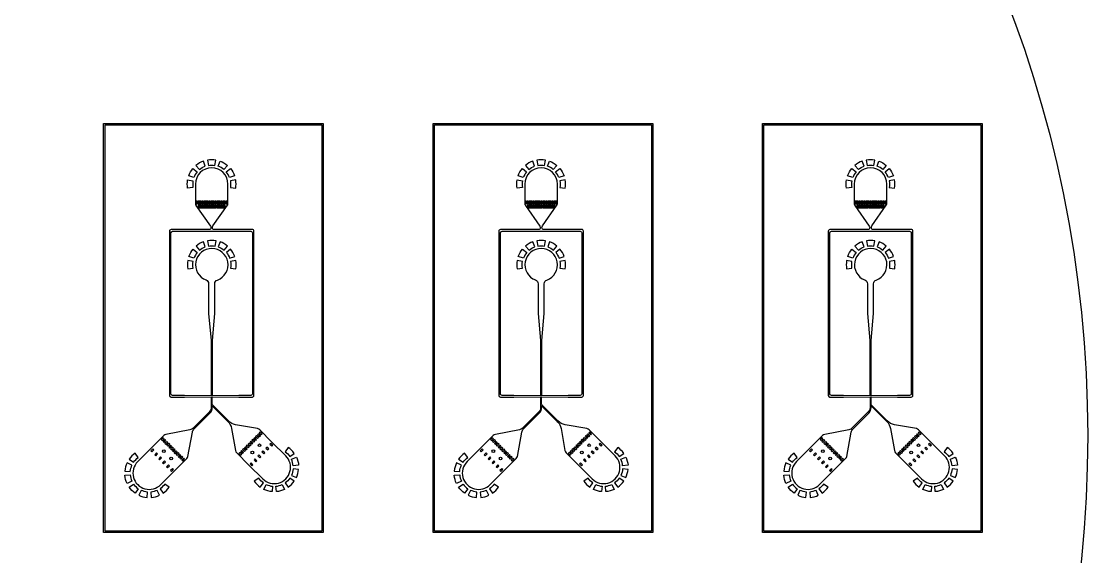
# Model space of a CAD drawing. Header units: millimetres. Extents: x -10 to 78.9, y -27.5 to 61.4.
# Drawn here: x 39.61 to 78.94, y 12.44 to 32.2 of the extents above; entities that cross this region are included whole.
import ezdxf

# ---------------------------------------------------------------- set-up
doc = ezdxf.new("R2010")
doc.units = ezdxf.units.MM
doc.header["$MEASUREMENT"] = 0

msp = doc.modelspace()

# ---------------------------------------------------------------- linework, layer by layer
for p, q in [((46.748, 24.515), (46.718, 24.515)), ((58.898, 24.515), (58.868, 24.515)), ((71.048, 24.515), (71.018, 24.515)), ((45.127, 18.331), (45.128, 18.331)), ((47.628, 18.391), (47.628, 18.391)), ((57.277, 18.331), (57.278, 18.331)), ((59.778, 18.391), (59.778, 18.391)), ((69.427, 18.331), (69.428, 18.331)), ((71.928, 18.391), (71.928, 18.391)), ((48.423, 16.905), (48.352, 16.976)), ((60.573, 16.905), (60.502, 16.976)), ((72.723, 16.905), (72.652, 16.976)), ((45.009, 16.517), (45.079, 16.587)), ((48.079, 16.561), (48.008, 16.632)), ((57.159, 16.517), (57.229, 16.587)), ((60.229, 16.561), (60.158, 16.632)), ((69.309, 16.517), (69.379, 16.587)), ((72.379, 16.561), (72.308, 16.632)), ((44.562, 16.163), (44.633, 16.234)), ((45.146, 16.379), (45.217, 16.45)), ((45.215, 16.31), (45.286, 16.381)), ((45.353, 16.173), (45.423, 16.243)), ((56.712, 16.163), (56.783, 16.234)), ((57.296, 16.379), (57.367, 16.45)), ((57.365, 16.31), (57.436, 16.381)), ((57.503, 16.173), (57.573, 16.243)), ((68.862, 16.163), (68.933, 16.234)), ((69.446, 16.379), (69.517, 16.45)), ((69.515, 16.31), (69.586, 16.381)), ((69.653, 16.173), (69.723, 16.243)), ((44.708, 16.017), (44.779, 16.088)), ((48.149, 15.831), (48.079, 15.902)), ((56.858, 16.017), (56.929, 16.088)), ((60.299, 15.831), (60.229, 15.902)), ((69.008, 16.017), (69.079, 16.088)), ((72.449, 15.831), (72.379, 15.902)), ((45.145, 15.58), (45.216, 15.651)), ((57.295, 15.58), (57.366, 15.651)), ((69.445, 15.58), (69.516, 15.651))]:
    msp.add_line(p, q)
for points in [[(50.743, 13.328), (42.643, 13.328), (42.643, 28.428), (50.743, 28.428)], [(50.693, 13.378), (42.693, 13.378), (42.693, 28.378), (50.693, 28.378)], [(62.893, 13.328), (54.793, 13.328), (54.793, 28.428), (62.893, 28.428)], [(62.843, 13.378), (54.843, 13.378), (54.843, 28.378), (62.843, 28.378)], [(75.043, 13.328), (66.943, 13.328), (66.943, 28.428), (75.043, 28.428)], [(74.993, 13.378), (66.993, 13.378), (66.993, 28.378), (74.993, 28.378)], [(46.043, 25.561), (46.043, 25.461), (46.093, 25.461), (46.093, 25.561)], [(46.163, 25.561), (46.113, 25.561), (46.113, 25.461), (46.163, 25.461)], [(46.178, 25.411), (46.128, 25.411), (46.128, 25.311), (46.178, 25.311)], [(46.233, 25.561), (46.183, 25.561), (46.183, 25.461), (46.233, 25.461)], [(46.191, 25.411), (46.191, 25.311), (46.241, 25.311), (46.241, 25.411)], [(46.303, 25.561), (46.253, 25.561), (46.253, 25.461), (46.303, 25.461)], [(46.254, 25.411), (46.254, 25.311), (46.304, 25.311), (46.304, 25.411)], [(46.318, 25.411), (46.318, 25.311), (46.368, 25.311), (46.368, 25.411)], [(46.323, 25.561), (46.323, 25.461), (46.373, 25.461), (46.373, 25.561)], [(46.431, 25.411), (46.381, 25.411), (46.381, 25.311), (46.431, 25.311)], [(46.443, 25.461), (46.443, 25.561), (46.393, 25.561), (46.393, 25.461)], [(46.494, 25.411), (46.444, 25.411), (46.444, 25.311), (46.494, 25.311)], [(46.513, 25.461), (46.513, 25.561), (46.463, 25.561), (46.463, 25.461)], [(46.558, 25.411), (46.508, 25.411), (46.508, 25.311), (46.558, 25.311)], [(46.583, 25.461), (46.583, 25.561), (46.533, 25.561), (46.533, 25.461)], [(46.621, 25.411), (46.571, 25.411), (46.571, 25.311), (46.621, 25.311)], [(46.653, 25.461), (46.653, 25.561), (46.603, 25.561), (46.603, 25.461)], [(46.634, 25.311), (46.684, 25.311), (46.684, 25.411), (46.634, 25.411)], [(46.673, 25.561), (46.673, 25.461), (46.723, 25.461), (46.723, 25.561)], [(46.698, 25.411), (46.698, 25.311), (46.748, 25.311), (46.748, 25.411)], [(46.793, 25.561), (46.743, 25.561), (46.743, 25.461), (46.793, 25.461)], [(46.761, 25.411), (46.761, 25.311), (46.811, 25.311), (46.811, 25.411)], [(46.813, 25.461), (46.863, 25.461), (46.863, 25.561), (46.813, 25.561)], [(46.824, 25.411), (46.824, 25.311), (46.874, 25.311), (46.874, 25.411)], [(46.933, 25.561), (46.883, 25.561), (46.883, 25.461), (46.933, 25.461)], [(46.888, 25.411), (46.888, 25.311), (46.938, 25.311), (46.938, 25.411)], [(46.951, 25.411), (46.951, 25.311), (47.001, 25.311), (47.001, 25.411)], [(47.003, 25.561), (46.953, 25.561), (46.953, 25.461), (47.003, 25.461)], [(47.064, 25.311), (47.064, 25.411), (47.014, 25.411), (47.014, 25.311)], [(47.073, 25.561), (47.023, 25.561), (47.023, 25.461), (47.073, 25.461)], [(47.078, 25.311), (47.128, 25.311), (47.128, 25.411), (47.078, 25.411)], [(47.093, 25.461), (47.143, 25.461), (47.143, 25.561), (47.093, 25.561)], [(47.163, 25.561), (47.163, 25.461), (47.213, 25.461), (47.213, 25.561)], [(58.193, 25.561), (58.193, 25.461), (58.243, 25.461), (58.243, 25.561)], [(58.313, 25.561), (58.263, 25.561), (58.263, 25.461), (58.313, 25.461)], [(58.328, 25.411), (58.278, 25.411), (58.278, 25.311), (58.328, 25.311)], [(58.383, 25.561), (58.333, 25.561), (58.333, 25.461), (58.383, 25.461)], [(58.341, 25.411), (58.341, 25.311), (58.391, 25.311), (58.391, 25.411)], [(58.453, 25.561), (58.403, 25.561), (58.403, 25.461), (58.453, 25.461)], [(58.404, 25.411), (58.404, 25.311), (58.454, 25.311), (58.454, 25.411)], [(58.468, 25.411), (58.468, 25.311), (58.518, 25.311), (58.518, 25.411)], [(58.473, 25.561), (58.473, 25.461), (58.523, 25.461), (58.523, 25.561)], [(58.581, 25.411), (58.531, 25.411), (58.531, 25.311), (58.581, 25.311)], [(58.593, 25.461), (58.593, 25.561), (58.543, 25.561), (58.543, 25.461)], [(58.644, 25.411), (58.594, 25.411), (58.594, 25.311), (58.644, 25.311)], [(58.663, 25.461), (58.663, 25.561), (58.613, 25.561), (58.613, 25.461)], [(58.708, 25.411), (58.658, 25.411), (58.658, 25.311), (58.708, 25.311)], [(58.733, 25.461), (58.733, 25.561), (58.683, 25.561), (58.683, 25.461)], [(58.771, 25.411), (58.721, 25.411), (58.721, 25.311), (58.771, 25.311)], [(58.803, 25.461), (58.803, 25.561), (58.753, 25.561), (58.753, 25.461)], [(58.784, 25.311), (58.834, 25.311), (58.834, 25.411), (58.784, 25.411)], [(58.823, 25.561), (58.823, 25.461), (58.873, 25.461), (58.873, 25.561)], [(58.848, 25.411), (58.848, 25.311), (58.898, 25.311), (58.898, 25.411)], [(58.943, 25.561), (58.893, 25.561), (58.893, 25.461), (58.943, 25.461)], [(58.911, 25.411), (58.911, 25.311), (58.961, 25.311), (58.961, 25.411)], [(58.963, 25.461), (59.013, 25.461), (59.013, 25.561), (58.963, 25.561)], [(58.974, 25.411), (58.974, 25.311), (59.024, 25.311), (59.024, 25.411)], [(59.083, 25.561), (59.033, 25.561), (59.033, 25.461), (59.083, 25.461)], [(59.038, 25.411), (59.038, 25.311), (59.088, 25.311), (59.088, 25.411)], [(59.101, 25.411), (59.101, 25.311), (59.151, 25.311), (59.151, 25.411)], [(59.153, 25.561), (59.103, 25.561), (59.103, 25.461), (59.153, 25.461)], [(59.214, 25.311), (59.214, 25.411), (59.164, 25.411), (59.164, 25.311)], [(59.223, 25.561), (59.173, 25.561), (59.173, 25.461), (59.223, 25.461)], [(59.228, 25.311), (59.278, 25.311), (59.278, 25.411), (59.228, 25.411)], [(59.243, 25.461), (59.293, 25.461), (59.293, 25.561), (59.243, 25.561)], [(59.313, 25.561), (59.313, 25.461), (59.363, 25.461), (59.363, 25.561)], [(70.343, 25.561), (70.343, 25.461), (70.393, 25.461), (70.393, 25.561)], [(70.463, 25.561), (70.413, 25.561), (70.413, 25.461), (70.463, 25.461)], [(70.478, 25.411), (70.428, 25.411), (70.428, 25.311), (70.478, 25.311)], [(70.533, 25.561), (70.483, 25.561), (70.483, 25.461), (70.533, 25.461)], [(70.491, 25.411), (70.491, 25.311), (70.541, 25.311), (70.541, 25.411)], [(70.603, 25.561), (70.553, 25.561), (70.553, 25.461), (70.603, 25.461)], [(70.554, 25.411), (70.554, 25.311), (70.604, 25.311), (70.604, 25.411)], [(70.618, 25.411), (70.618, 25.311), (70.668, 25.311), (70.668, 25.411)], [(70.623, 25.561), (70.623, 25.461), (70.673, 25.461), (70.673, 25.561)], [(70.731, 25.411), (70.681, 25.411), (70.681, 25.311), (70.731, 25.311)], [(70.743, 25.461), (70.743, 25.561), (70.693, 25.561), (70.693, 25.461)], [(70.794, 25.411), (70.744, 25.411), (70.744, 25.311), (70.794, 25.311)], [(70.813, 25.461), (70.813, 25.561), (70.763, 25.561), (70.763, 25.461)], [(70.858, 25.411), (70.808, 25.411), (70.808, 25.311), (70.858, 25.311)], [(70.883, 25.461), (70.883, 25.561), (70.833, 25.561), (70.833, 25.461)], [(70.921, 25.411), (70.871, 25.411), (70.871, 25.311), (70.921, 25.311)], [(70.953, 25.461), (70.953, 25.561), (70.903, 25.561), (70.903, 25.461)], [(70.934, 25.311), (70.984, 25.311), (70.984, 25.411), (70.934, 25.411)], [(70.973, 25.561), (70.973, 25.461), (71.023, 25.461), (71.023, 25.561)], [(70.998, 25.411), (70.998, 25.311), (71.048, 25.311), (71.048, 25.411)], [(71.093, 25.561), (71.043, 25.561), (71.043, 25.461), (71.093, 25.461)], [(71.061, 25.411), (71.061, 25.311), (71.111, 25.311), (71.111, 25.411)], [(71.113, 25.461), (71.163, 25.461), (71.163, 25.561), (71.113, 25.561)], [(71.124, 25.411), (71.124, 25.311), (71.174, 25.311), (71.174, 25.411)], [(71.233, 25.561), (71.183, 25.561), (71.183, 25.461), (71.233, 25.461)], [(71.188, 25.411), (71.188, 25.311), (71.238, 25.311), (71.238, 25.411)], [(71.251, 25.411), (71.251, 25.311), (71.301, 25.311), (71.301, 25.411)], [(71.303, 25.561), (71.253, 25.561), (71.253, 25.461), (71.303, 25.461)], [(71.364, 25.311), (71.364, 25.411), (71.314, 25.411), (71.314, 25.311)], [(71.373, 25.561), (71.323, 25.561), (71.323, 25.461), (71.373, 25.461)], [(71.378, 25.311), (71.428, 25.311), (71.428, 25.411), (71.378, 25.411)], [(71.393, 25.461), (71.443, 25.461), (71.443, 25.561), (71.393, 25.561)], [(71.463, 25.561), (71.463, 25.461), (71.513, 25.461), (71.513, 25.561)], [(48.388, 16.869), (48.423, 16.905), (48.352, 16.976), (48.317, 16.94)], [(48.385, 17.009), (48.456, 16.938), (48.492, 16.974), (48.421, 17.045)], [(60.538, 16.869), (60.573, 16.905), (60.502, 16.976), (60.467, 16.94)], [(60.535, 17.009), (60.606, 16.938), (60.642, 16.974), (60.571, 17.045)], [(72.688, 16.869), (72.723, 16.905), (72.652, 16.976), (72.617, 16.94)], [(72.685, 17.009), (72.756, 16.938), (72.792, 16.974), (72.721, 17.045)], [(44.838, 16.829), (44.767, 16.758), (44.802, 16.723), (44.873, 16.794)], [(44.871, 16.654), (44.942, 16.725), (44.907, 16.76), (44.836, 16.689)], [(44.94, 16.585), (45.011, 16.656), (44.976, 16.692), (44.905, 16.621)], [(44.973, 16.552), (45.009, 16.517), (45.08, 16.588), (45.044, 16.623)], [(45.113, 16.554), (45.042, 16.483), (45.077, 16.448), (45.148, 16.519)], [(48.044, 16.526), (48.079, 16.561), (48.008, 16.632), (47.973, 16.597)], [(48.041, 16.665), (48.112, 16.594), (48.148, 16.63), (48.077, 16.701)], [(48.146, 16.769), (48.11, 16.734), (48.181, 16.663), (48.217, 16.698)], [(48.25, 16.732), (48.285, 16.767), (48.214, 16.838), (48.179, 16.803)], [(48.319, 16.801), (48.354, 16.836), (48.283, 16.907), (48.248, 16.872)], [(48.807, 16.631), (48.771, 16.595), (48.842, 16.524), (48.878, 16.56)], [(56.988, 16.829), (56.917, 16.758), (56.952, 16.723), (57.023, 16.794)], [(57.021, 16.654), (57.092, 16.725), (57.057, 16.76), (56.986, 16.689)], [(57.09, 16.585), (57.161, 16.656), (57.126, 16.692), (57.055, 16.621)], [(57.123, 16.552), (57.159, 16.517), (57.23, 16.588), (57.194, 16.623)], [(57.263, 16.554), (57.192, 16.483), (57.227, 16.448), (57.298, 16.519)], [(60.194, 16.526), (60.229, 16.561), (60.158, 16.632), (60.123, 16.597)], [(60.191, 16.665), (60.262, 16.594), (60.298, 16.63), (60.227, 16.701)], [(60.296, 16.769), (60.26, 16.734), (60.331, 16.663), (60.367, 16.698)], [(60.4, 16.732), (60.435, 16.767), (60.364, 16.838), (60.329, 16.803)], [(60.469, 16.801), (60.504, 16.836), (60.433, 16.907), (60.398, 16.872)], [(60.957, 16.631), (60.921, 16.595), (60.992, 16.524), (61.028, 16.56)], [(69.138, 16.829), (69.067, 16.758), (69.102, 16.723), (69.173, 16.794)], [(69.171, 16.654), (69.242, 16.725), (69.207, 16.76), (69.136, 16.689)], [(69.24, 16.585), (69.311, 16.656), (69.276, 16.692), (69.205, 16.621)], [(69.273, 16.552), (69.309, 16.517), (69.38, 16.588), (69.344, 16.623)], [(69.413, 16.554), (69.342, 16.483), (69.377, 16.448), (69.448, 16.519)], [(72.344, 16.526), (72.379, 16.561), (72.308, 16.632), (72.273, 16.597)], [(72.341, 16.665), (72.412, 16.594), (72.448, 16.63), (72.377, 16.701)], [(72.446, 16.769), (72.41, 16.734), (72.481, 16.663), (72.517, 16.698)], [(72.55, 16.732), (72.585, 16.767), (72.514, 16.838), (72.479, 16.803)], [(72.619, 16.801), (72.654, 16.836), (72.583, 16.907), (72.548, 16.872)], [(73.107, 16.631), (73.071, 16.595), (73.142, 16.524), (73.178, 16.56)], [(44.417, 16.309), (44.488, 16.38), (44.452, 16.415), (44.381, 16.344)], [(44.562, 16.163), (44.633, 16.234), (44.598, 16.269), (44.527, 16.198)], [(45.146, 16.379), (45.217, 16.45), (45.182, 16.485), (45.111, 16.414)], [(45.286, 16.381), (45.251, 16.417), (45.18, 16.346), (45.215, 16.31)], [(45.284, 16.241), (45.355, 16.312), (45.319, 16.348), (45.248, 16.277)], [(45.424, 16.244), (45.388, 16.279), (45.317, 16.208), (45.353, 16.173)], [(45.492, 16.175), (45.457, 16.21), (45.386, 16.139), (45.421, 16.104)], [(45.49, 16.035), (45.561, 16.106), (45.526, 16.141), (45.455, 16.07)], [(47.7, 16.182), (47.735, 16.217), (47.664, 16.288), (47.629, 16.253)], [(47.804, 16.286), (47.733, 16.357), (47.698, 16.321), (47.769, 16.25)], [(47.837, 16.319), (47.873, 16.355), (47.802, 16.426), (47.766, 16.39)], [(47.906, 16.388), (47.942, 16.423), (47.87, 16.494), (47.835, 16.459)], [(48.441, 16.123), (48.37, 16.194), (48.334, 16.158), (48.405, 16.087)], [(48.48, 16.304), (48.551, 16.233), (48.586, 16.268), (48.515, 16.339)], [(48.626, 16.45), (48.697, 16.379), (48.732, 16.414), (48.661, 16.485)], [(56.567, 16.309), (56.638, 16.38), (56.602, 16.415), (56.531, 16.344)], [(56.712, 16.163), (56.783, 16.234), (56.748, 16.269), (56.677, 16.198)], [(57.296, 16.379), (57.367, 16.45), (57.332, 16.485), (57.261, 16.414)], [(57.436, 16.381), (57.401, 16.417), (57.33, 16.346), (57.365, 16.31)], [(57.434, 16.241), (57.505, 16.312), (57.469, 16.348), (57.398, 16.277)], [(57.574, 16.244), (57.538, 16.279), (57.467, 16.208), (57.503, 16.173)], [(57.642, 16.175), (57.607, 16.21), (57.536, 16.139), (57.571, 16.104)], [(57.64, 16.035), (57.711, 16.106), (57.676, 16.141), (57.605, 16.07)], [(59.85, 16.182), (59.885, 16.217), (59.814, 16.288), (59.779, 16.253)], [(59.954, 16.286), (59.883, 16.357), (59.848, 16.321), (59.919, 16.25)], [(59.987, 16.319), (60.023, 16.355), (59.952, 16.426), (59.916, 16.39)], [(60.056, 16.388), (60.092, 16.423), (60.02, 16.494), (59.985, 16.459)], [(60.591, 16.123), (60.52, 16.194), (60.484, 16.158), (60.555, 16.087)], [(60.63, 16.304), (60.701, 16.233), (60.736, 16.268), (60.665, 16.339)], [(60.776, 16.45), (60.847, 16.379), (60.882, 16.414), (60.811, 16.485)], [(68.717, 16.309), (68.788, 16.38), (68.752, 16.415), (68.681, 16.344)], [(68.862, 16.163), (68.933, 16.234), (68.898, 16.269), (68.827, 16.198)], [(69.446, 16.379), (69.517, 16.45), (69.482, 16.485), (69.411, 16.414)], [(69.586, 16.381), (69.551, 16.417), (69.48, 16.346), (69.515, 16.31)], [(69.584, 16.241), (69.655, 16.312), (69.619, 16.348), (69.548, 16.277)], [(69.724, 16.244), (69.688, 16.279), (69.617, 16.208), (69.653, 16.173)], [(69.792, 16.175), (69.757, 16.21), (69.686, 16.139), (69.721, 16.104)], [(69.79, 16.035), (69.861, 16.106), (69.826, 16.141), (69.755, 16.07)], [(72, 16.182), (72.035, 16.217), (71.964, 16.288), (71.929, 16.253)], [(72.104, 16.286), (72.033, 16.357), (71.998, 16.321), (72.069, 16.25)], [(72.137, 16.319), (72.173, 16.355), (72.102, 16.426), (72.066, 16.39)], [(72.206, 16.388), (72.242, 16.423), (72.17, 16.494), (72.135, 16.459)], [(72.741, 16.123), (72.67, 16.194), (72.634, 16.158), (72.705, 16.087)], [(72.78, 16.304), (72.851, 16.233), (72.886, 16.268), (72.815, 16.339)], [(72.926, 16.45), (72.997, 16.379), (73.032, 16.414), (72.961, 16.485)], [(44.708, 16.017), (44.779, 16.088), (44.744, 16.124), (44.673, 16.053)], [(44.854, 15.872), (44.925, 15.943), (44.889, 15.978), (44.818, 15.907)], [(44.999, 15.726), (45.07, 15.797), (45.035, 15.832), (44.964, 15.761)], [(45.524, 16.002), (45.559, 15.966), (45.63, 16.037), (45.595, 16.073)], [(48.043, 15.867), (48.114, 15.796), (48.149, 15.831), (48.078, 15.902)], [(48.295, 15.977), (48.224, 16.048), (48.189, 16.013), (48.26, 15.942)], [(56.858, 16.017), (56.929, 16.088), (56.894, 16.124), (56.823, 16.053)], [(57.004, 15.872), (57.075, 15.943), (57.039, 15.978), (56.968, 15.907)], [(57.149, 15.726), (57.22, 15.797), (57.185, 15.832), (57.114, 15.761)], [(57.674, 16.002), (57.709, 15.966), (57.78, 16.037), (57.745, 16.073)], [(60.193, 15.867), (60.264, 15.796), (60.299, 15.831), (60.228, 15.902)], [(60.445, 15.977), (60.374, 16.048), (60.339, 16.013), (60.41, 15.942)], [(69.008, 16.017), (69.079, 16.088), (69.044, 16.124), (68.973, 16.053)], [(69.154, 15.872), (69.225, 15.943), (69.189, 15.978), (69.118, 15.907)], [(69.299, 15.726), (69.37, 15.797), (69.335, 15.832), (69.264, 15.761)], [(69.824, 16.002), (69.859, 15.966), (69.93, 16.037), (69.895, 16.073)], [(72.343, 15.867), (72.414, 15.796), (72.449, 15.831), (72.378, 15.902)], [(72.595, 15.977), (72.524, 16.048), (72.489, 16.013), (72.56, 15.942)], [(45.11, 15.616), (45.145, 15.58), (45.216, 15.651), (45.181, 15.687)], [(57.26, 15.616), (57.295, 15.58), (57.366, 15.651), (57.331, 15.687)], [(69.41, 15.616), (69.445, 15.58), (69.516, 15.651), (69.481, 15.687)]]:
    msp.add_lwpolyline(points, close=True)
for points in [[(46.028, 26.191), (46.028, 25.47, 0.049332), (46.03, 25.451), (46.031, 25.442, 0.102777), (46.047, 25.405), (46.58, 24.638, -0.152884), (46.598, 24.581), (46.598, 24.571, -0.414214), (46.538, 24.511), (46.511, 24.511), (45.128, 24.511, 0.414235), (45.068, 24.451), (45.068, 18.391, 0.414213), (45.128, 18.331), (45.627, 18.331), (46.608, 18.341), (46.608, 17.945, -0.198912), (46.534, 17.768), (45.955, 17.189, -0.150159), (45.825, 17.12), (44.94, 16.95, 0.150159), (44.862, 16.909), (43.898, 15.946, 1.000433), (44.747, 15.097), (45.71, 16.06, 0.152166), (45.751, 16.139), (45.915, 17.029, -0.152166), (45.984, 17.161), (46.574, 17.752, 0.198912), (46.648, 17.928), (46.648, 18.011), (47.226, 17.432, -0.153689), (47.364, 17.166), (47.508, 16.355, 0.153689), (47.55, 16.276), (48.003, 15.822), (48.512, 15.313, 1.000433), (49.361, 16.161), (48.852, 16.671), (48.398, 17.124, 0.153156), (48.318, 17.166), (47.509, 17.311, -0.153156), (47.244, 17.45), (46.668, 18.025, -0.198912), (46.648, 18.075), (46.648, 18.341), (47.628, 18.331), (48.128, 18.331), (48.128, 18.331, 0.414214), (48.188, 18.391), (48.188, 24.455, 0.414214), (48.128, 24.515), (46.718, 24.515, -0.414214), (46.658, 24.575), (46.658, 24.587, -0.153153), (46.676, 24.644), (47.209, 25.41, 0.09674), (47.224, 25.445), (47.225, 25.45, 0.055589), (47.228, 25.472), (47.228, 26.191, 1), (46.028, 26.191)], [(58.178, 26.191), (58.178, 25.47, 0.049332), (58.18, 25.451), (58.181, 25.442, 0.102777), (58.197, 25.405), (58.73, 24.638, -0.152884), (58.748, 24.581), (58.748, 24.571, -0.414214), (58.688, 24.511), (58.661, 24.511), (57.278, 24.511, 0.414235), (57.218, 24.451), (57.218, 18.391, 0.414213), (57.278, 18.331), (57.777, 18.331), (58.758, 18.341), (58.758, 17.945, -0.198912), (58.684, 17.768), (58.105, 17.189, -0.150159), (57.975, 17.12), (57.09, 16.95, 0.150159), (57.012, 16.909), (56.048, 15.946, 1.000433), (56.897, 15.097), (57.86, 16.06, 0.152166), (57.901, 16.139), (58.065, 17.029, -0.152166), (58.134, 17.161), (58.724, 17.752, 0.198912), (58.798, 17.928), (58.798, 18.011), (59.376, 17.432, -0.153689), (59.514, 17.166), (59.658, 16.355, 0.153689), (59.7, 16.276), (60.153, 15.822), (60.662, 15.313, 1.000433), (61.511, 16.161), (61.002, 16.671), (60.548, 17.124, 0.153156), (60.468, 17.166), (59.659, 17.311, -0.153156), (59.394, 17.45), (58.818, 18.025, -0.198912), (58.798, 18.075), (58.798, 18.341), (59.778, 18.331), (60.278, 18.331), (60.278, 18.331, 0.414214), (60.338, 18.391), (60.338, 24.455, 0.414214), (60.278, 24.515), (58.868, 24.515, -0.414214), (58.808, 24.575), (58.808, 24.587, -0.153153), (58.826, 24.644), (59.359, 25.41, 0.09674), (59.374, 25.445), (59.375, 25.45, 0.055589), (59.378, 25.472), (59.378, 26.191, 1), (58.178, 26.191)], [(70.328, 26.191), (70.328, 25.47, 0.049332), (70.33, 25.451), (70.331, 25.442, 0.102777), (70.347, 25.405), (70.88, 24.638, -0.152884), (70.898, 24.581), (70.898, 24.571, -0.414214), (70.838, 24.511), (70.811, 24.511), (69.428, 24.511, 0.414235), (69.368, 24.451), (69.368, 18.391, 0.414213), (69.428, 18.331), (69.927, 18.331), (70.908, 18.341), (70.908, 17.945, -0.198912), (70.834, 17.768), (70.255, 17.189, -0.150159), (70.125, 17.12), (69.24, 16.95, 0.150159), (69.162, 16.909), (68.198, 15.946, 1.000433), (69.047, 15.097), (70.01, 16.06, 0.152166), (70.051, 16.139), (70.215, 17.029, -0.152166), (70.284, 17.161), (70.874, 17.752, 0.198912), (70.948, 17.928), (70.948, 18.011), (71.526, 17.432, -0.153689), (71.664, 17.166), (71.808, 16.355, 0.153689), (71.85, 16.276), (72.303, 15.822), (72.812, 15.313, 1.000433), (73.661, 16.161), (73.152, 16.671), (72.698, 17.124, 0.153156), (72.618, 17.166), (71.809, 17.311, -0.153156), (71.544, 17.45), (70.968, 18.025, -0.198912), (70.948, 18.075), (70.948, 18.341), (71.928, 18.331), (72.428, 18.331), (72.428, 18.331, 0.414214), (72.488, 18.391), (72.488, 24.455, 0.414214), (72.428, 24.515), (71.018, 24.515, -0.414214), (70.958, 24.575), (70.958, 24.587, -0.153153), (70.976, 24.644), (71.509, 25.41, 0.09674), (71.524, 25.445), (71.525, 25.45, 0.055589), (71.528, 25.472), (71.528, 26.191, 1), (70.328, 26.191)], [(47.514, 26.347), (47.317, 26.312, -0.087489), (47.317, 26.069), (47.514, 26.035, 0.087489), (47.514, 26.347)], [(59.664, 26.347), (59.467, 26.312, -0.087489), (59.467, 26.069), (59.664, 26.035, 0.087489), (59.664, 26.347)], [(71.814, 26.347), (71.617, 26.312, -0.087489), (71.617, 26.069), (71.814, 26.035, 0.087489), (71.814, 26.347)], [(47.628, 18.391), (46.648, 18.381), (46.648, 18.401), (46.653, 18.401), (46.653, 20.421), (46.74, 21.417), (46.74, 22.509, -0.314833), (46.838, 22.65, 5.541209), (46.419, 22.653, -0.311359), (46.515, 22.513), (46.515, 21.417), (46.603, 20.421), (46.603, 18.401), (46.608, 18.401), (46.608, 18.381), (45.627, 18.391), (45.187, 18.391, -0.414214), (45.127, 18.451), (45.127, 24.391, -0.414159), (45.187, 24.451), (48.068, 24.451, -0.414214), (48.128, 24.391), (48.128, 18.451, -0.414214), (48.068, 18.391), (47.628, 18.391)], [(59.778, 18.391), (58.798, 18.381), (58.798, 18.401), (58.803, 18.401), (58.803, 20.421), (58.89, 21.417), (58.89, 22.509, -0.314833), (58.988, 22.65, 5.541209), (58.569, 22.653, -0.311359), (58.665, 22.513), (58.665, 21.417), (58.753, 20.421), (58.753, 18.401), (58.758, 18.401), (58.758, 18.381), (57.777, 18.391), (57.337, 18.391, -0.414214), (57.277, 18.451), (57.277, 24.391, -0.414159), (57.337, 24.451), (60.218, 24.451, -0.414214), (60.278, 24.391), (60.278, 18.451, -0.414214), (60.218, 18.391), (59.778, 18.391)], [(71.928, 18.391), (70.948, 18.381), (70.948, 18.401), (70.953, 18.401), (70.953, 20.421), (71.04, 21.417), (71.04, 22.509, -0.314833), (71.138, 22.65, 5.541209), (70.719, 22.653, -0.311359), (70.815, 22.513), (70.815, 21.417), (70.903, 20.421), (70.903, 18.401), (70.908, 18.401), (70.908, 18.381), (69.927, 18.391), (69.487, 18.391, -0.414214), (69.427, 18.451), (69.427, 24.391, -0.414159), (69.487, 24.451), (72.368, 24.451, -0.414214), (72.428, 24.391), (72.428, 18.451, -0.414214), (72.368, 18.391), (71.928, 18.391)], [(47.518, 23.37), (47.321, 23.335, -0.087489), (47.321, 23.092), (47.518, 23.057, 0.087489), (47.518, 23.37)], [(59.668, 23.37), (59.471, 23.335, -0.087489), (59.471, 23.092), (59.668, 23.057, 0.087489), (59.668, 23.37)], [(71.818, 23.37), (71.621, 23.335, -0.087489), (71.621, 23.092), (71.818, 23.057, 0.087489), (71.818, 23.37)], [(43.585, 16.037), (43.749, 15.923, -0.0875), (43.921, 16.095), (43.806, 16.258, 0.087474), (43.585, 16.037)], [(55.735, 16.037), (55.899, 15.923, -0.0875), (56.071, 16.095), (55.956, 16.258, 0.087474), (55.735, 16.037)], [(67.885, 16.037), (68.049, 15.923, -0.0875), (68.221, 16.095), (68.106, 16.258, 0.087474), (67.885, 16.037)], [(48.421, 15), (48.535, 15.163, -0.0875), (48.363, 15.335), (48.2, 15.221, 0.087475), (48.421, 15)], [(60.571, 15), (60.685, 15.163, -0.0875), (60.513, 15.335), (60.35, 15.221, 0.087475), (60.571, 15)], [(72.721, 15), (72.835, 15.163, -0.0875), (72.663, 15.335), (72.5, 15.221, 0.087475), (72.721, 15)]]:
    msp.add_lwpolyline(points, format="xyb")
for points in [[(45.782, 26.499, -0.087489), (45.938, 26.769), (46.092, 26.641, 0.087489), (45.97, 26.43)], [(46.049, 26.88), (46.178, 26.727, -0.087489), (46.388, 26.849), (46.32, 27.037, 0.087489)], [(46.506, 26.88, -0.087489), (46.749, 26.88), (46.784, 27.077, 0.087489), (46.471, 27.077)], [(47.206, 26.88), (47.078, 26.727, 0.087489), (46.867, 26.849), (46.936, 27.037, -0.087489)], [(47.473, 26.499), (47.286, 26.43, 0.087489), (47.164, 26.641), (47.317, 26.769, -0.087489)], [(57.932, 26.499, -0.087489), (58.088, 26.769), (58.242, 26.641, 0.087489), (58.12, 26.43)], [(58.199, 26.88), (58.328, 26.727, -0.087489), (58.538, 26.849), (58.47, 27.037, 0.087489)], [(58.656, 26.88, -0.087489), (58.899, 26.88), (58.934, 27.077, 0.087489), (58.621, 27.077)], [(59.356, 26.88), (59.228, 26.727, 0.087489), (59.017, 26.849), (59.086, 27.037, -0.087489)], [(59.623, 26.499), (59.436, 26.43, 0.087489), (59.314, 26.641), (59.467, 26.769, -0.087489)], [(70.082, 26.499, -0.087489), (70.238, 26.769), (70.392, 26.641, 0.087489), (70.27, 26.43)], [(70.349, 26.88), (70.478, 26.727, -0.087489), (70.688, 26.849), (70.62, 27.037, 0.087489)], [(70.806, 26.88, -0.087489), (71.049, 26.88), (71.084, 27.077, 0.087489), (70.771, 27.077)], [(71.506, 26.88), (71.378, 26.727, 0.087489), (71.167, 26.849), (71.236, 27.037, -0.087489)], [(71.773, 26.499), (71.586, 26.43, 0.087489), (71.464, 26.641), (71.617, 26.769, -0.087489)], [(45.741, 26.347), (45.938, 26.312, 0.087489), (45.938, 26.069), (45.741, 26.035, -0.087489)], [(57.891, 26.347), (58.088, 26.312, 0.087489), (58.088, 26.069), (57.891, 26.035, -0.087489)], [(70.041, 26.347), (70.238, 26.312, 0.087489), (70.238, 26.069), (70.041, 26.035, -0.087489)], [(46.053, 23.903), (46.182, 23.75, -0.087489), (46.393, 23.871), (46.324, 24.059, 0.087489)], [(46.476, 24.1), (46.51, 23.903, -0.087489), (46.754, 23.903), (46.788, 24.1, 0.087489)], [(46.94, 24.059), (46.871, 23.871, -0.087489), (47.082, 23.75), (47.21, 23.903, 0.087489)], [(58.203, 23.903), (58.332, 23.75, -0.087489), (58.543, 23.871), (58.474, 24.059, 0.087489)], [(58.626, 24.1), (58.66, 23.903, -0.087489), (58.904, 23.903), (58.938, 24.1, 0.087489)], [(59.09, 24.059), (59.021, 23.871, -0.087489), (59.232, 23.75), (59.36, 23.903, 0.087489)], [(70.353, 23.903), (70.482, 23.75, -0.087489), (70.693, 23.871), (70.624, 24.059, 0.087489)], [(70.776, 24.1), (70.81, 23.903, -0.087489), (71.054, 23.903), (71.088, 24.1, 0.087489)], [(71.24, 24.059), (71.171, 23.871, -0.087489), (71.382, 23.75), (71.51, 23.903, 0.087489)], [(45.943, 23.792), (46.096, 23.664, 0.087489), (45.974, 23.453), (45.786, 23.521, -0.087489)], [(47.321, 23.792), (47.168, 23.664, -0.087489), (47.29, 23.453), (47.478, 23.521, 0.087489)], [(58.093, 23.792), (58.246, 23.664, 0.087489), (58.124, 23.453), (57.936, 23.521, -0.087489)], [(59.471, 23.792), (59.318, 23.664, -0.087489), (59.44, 23.453), (59.628, 23.521, 0.087489)], [(70.243, 23.792), (70.396, 23.664, 0.087489), (70.274, 23.453), (70.086, 23.521, -0.087489)], [(71.621, 23.792), (71.468, 23.664, -0.087489), (71.59, 23.453), (71.778, 23.521, 0.087489)], [(45.746, 23.057), (45.943, 23.092, -0.087489), (45.943, 23.335), (45.746, 23.37, 0.087489)], [(57.896, 23.057), (58.093, 23.092, -0.087489), (58.093, 23.335), (57.896, 23.37, 0.087489)], [(70.046, 23.057), (70.243, 23.092, -0.087489), (70.243, 23.335), (70.046, 23.37, 0.087489)], [(49.453, 16.474), (49.338, 16.31, -0.087432), (49.51, 16.138), (49.674, 16.253, 0.087469)], [(61.603, 16.474), (61.488, 16.31, -0.087432), (61.66, 16.138), (61.824, 16.253, 0.087469)], [(73.753, 16.474), (73.638, 16.31, -0.087432), (73.81, 16.138), (73.974, 16.253, 0.087469)], [(43.426, 15.6), (43.625, 15.582, -0.087498), (43.688, 15.817), (43.507, 15.901, 0.087464)], [(49.834, 15.815), (49.634, 15.797, 0.087619), (49.571, 16.032), (49.753, 16.117, -0.087623)], [(55.576, 15.6), (55.775, 15.582, -0.087498), (55.838, 15.817), (55.657, 15.901, 0.087464)], [(61.984, 15.815), (61.784, 15.797, 0.087619), (61.721, 16.032), (61.903, 16.117, -0.087623)], [(67.726, 15.6), (67.925, 15.582, -0.087498), (67.988, 15.817), (67.807, 15.901, 0.087464)], [(74.134, 15.815), (73.934, 15.797, 0.087619), (73.871, 16.032), (74.053, 16.117, -0.087623)], [(43.506, 15.141, -0.08736), (43.426, 15.443), (43.625, 15.46, 0.087383), (43.687, 15.226)], [(49.833, 15.658), (49.634, 15.676, -0.08749), (49.571, 15.441), (49.752, 15.356, 0.087484)], [(55.656, 15.141, -0.08736), (55.576, 15.443), (55.775, 15.46, 0.087383), (55.837, 15.226)], [(61.983, 15.658), (61.784, 15.676, -0.08749), (61.721, 15.441), (61.902, 15.356, 0.087484)], [(67.806, 15.141, -0.08736), (67.726, 15.443), (67.925, 15.46, 0.087383), (67.987, 15.226)], [(74.133, 15.658), (73.934, 15.676, -0.08749), (73.871, 15.441), (74.052, 15.356, 0.087484)], [(43.806, 14.784, -0.087495), (43.585, 15.005), (43.749, 15.12, 0.087529), (43.921, 14.948)], [(44.895, 15.12, -0.087432), (44.724, 14.948), (44.838, 14.784, 0.087469), (45.059, 15.005)], [(48.858, 14.84, -0.087464), (48.557, 14.921), (48.641, 15.102, 0.087498), (48.876, 15.039)], [(49.317, 14.921, -0.08736), (49.015, 14.84), (48.998, 15.039, 0.087383), (49.232, 15.102)], [(49.674, 15.221), (49.51, 15.335, -0.087529), (49.338, 15.163), (49.453, 15, 0.087495)], [(55.956, 14.784, -0.087495), (55.735, 15.005), (55.899, 15.12, 0.087529), (56.071, 14.948)], [(57.045, 15.12, -0.087432), (56.874, 14.948), (56.988, 14.784, 0.087469), (57.209, 15.005)], [(61.008, 14.84, -0.087464), (60.707, 14.921), (60.791, 15.102, 0.087498), (61.026, 15.039)], [(61.467, 14.921, -0.08736), (61.165, 14.84), (61.148, 15.039, 0.087383), (61.382, 15.102)], [(61.824, 15.221), (61.66, 15.335, -0.087529), (61.488, 15.163), (61.603, 15, 0.087495)], [(68.106, 14.784, -0.087495), (67.885, 15.005), (68.049, 15.12, 0.087529), (68.221, 14.948)], [(69.195, 15.12, -0.087432), (69.024, 14.948), (69.138, 14.784, 0.087469), (69.359, 15.005)], [(73.158, 14.84, -0.087464), (72.857, 14.921), (72.941, 15.102, 0.087498), (73.176, 15.039)], [(73.617, 14.921, -0.08736), (73.315, 14.84), (73.298, 15.039, 0.087383), (73.532, 15.102)], [(73.974, 15.221), (73.81, 15.335, -0.087529), (73.638, 15.163), (73.753, 15, 0.087495)], [(44.261, 14.824, -0.08749), (44.026, 14.887), (43.942, 14.706, 0.087484), (44.244, 14.625)], [(44.618, 14.887, -0.087619), (44.383, 14.824), (44.4, 14.625, 0.087623), (44.702, 14.705)], [(56.411, 14.824, -0.08749), (56.176, 14.887), (56.092, 14.706, 0.087484), (56.394, 14.625)], [(56.768, 14.887, -0.087619), (56.533, 14.824), (56.55, 14.625, 0.087623), (56.852, 14.705)], [(68.561, 14.824, -0.08749), (68.326, 14.887), (68.242, 14.706, 0.087484), (68.544, 14.625)], [(68.918, 14.887, -0.087619), (68.683, 14.824), (68.7, 14.625, 0.087623), (69.002, 14.705)]]:
    msp.add_lwpolyline(points, format="xyb", close=True)
for points in [[(48.01, 16.492), (47.939, 16.563), (47.904, 16.528), (47.975, 16.457), (48.01, 16.492), (47.94, 16.563)], [(60.16, 16.492), (60.089, 16.563), (60.054, 16.528), (60.125, 16.457), (60.16, 16.492), (60.09, 16.563)], [(72.31, 16.492), (72.239, 16.563), (72.204, 16.528), (72.275, 16.457), (72.31, 16.492), (72.24, 16.563)]]:
    msp.add_lwpolyline(points)
for centre, radius in [((34.486, 16.908), 44.45), ((48.395, 16.55), 0.05), ((60.545, 16.55), 0.05), ((72.695, 16.55), 0.05), ((44.866, 16.331), 0.05), ((48.127, 16.281), 0.05), ((57.016, 16.331), 0.05), ((60.277, 16.281), 0.05), ((69.166, 16.331), 0.05), ((72.427, 16.281), 0.05), ((45.135, 16.063), 0.05), ((57.285, 16.063), 0.05), ((69.435, 16.063), 0.05)]:
    msp.add_circle(centre, radius)

doc.saveas('drawing.dxf')
